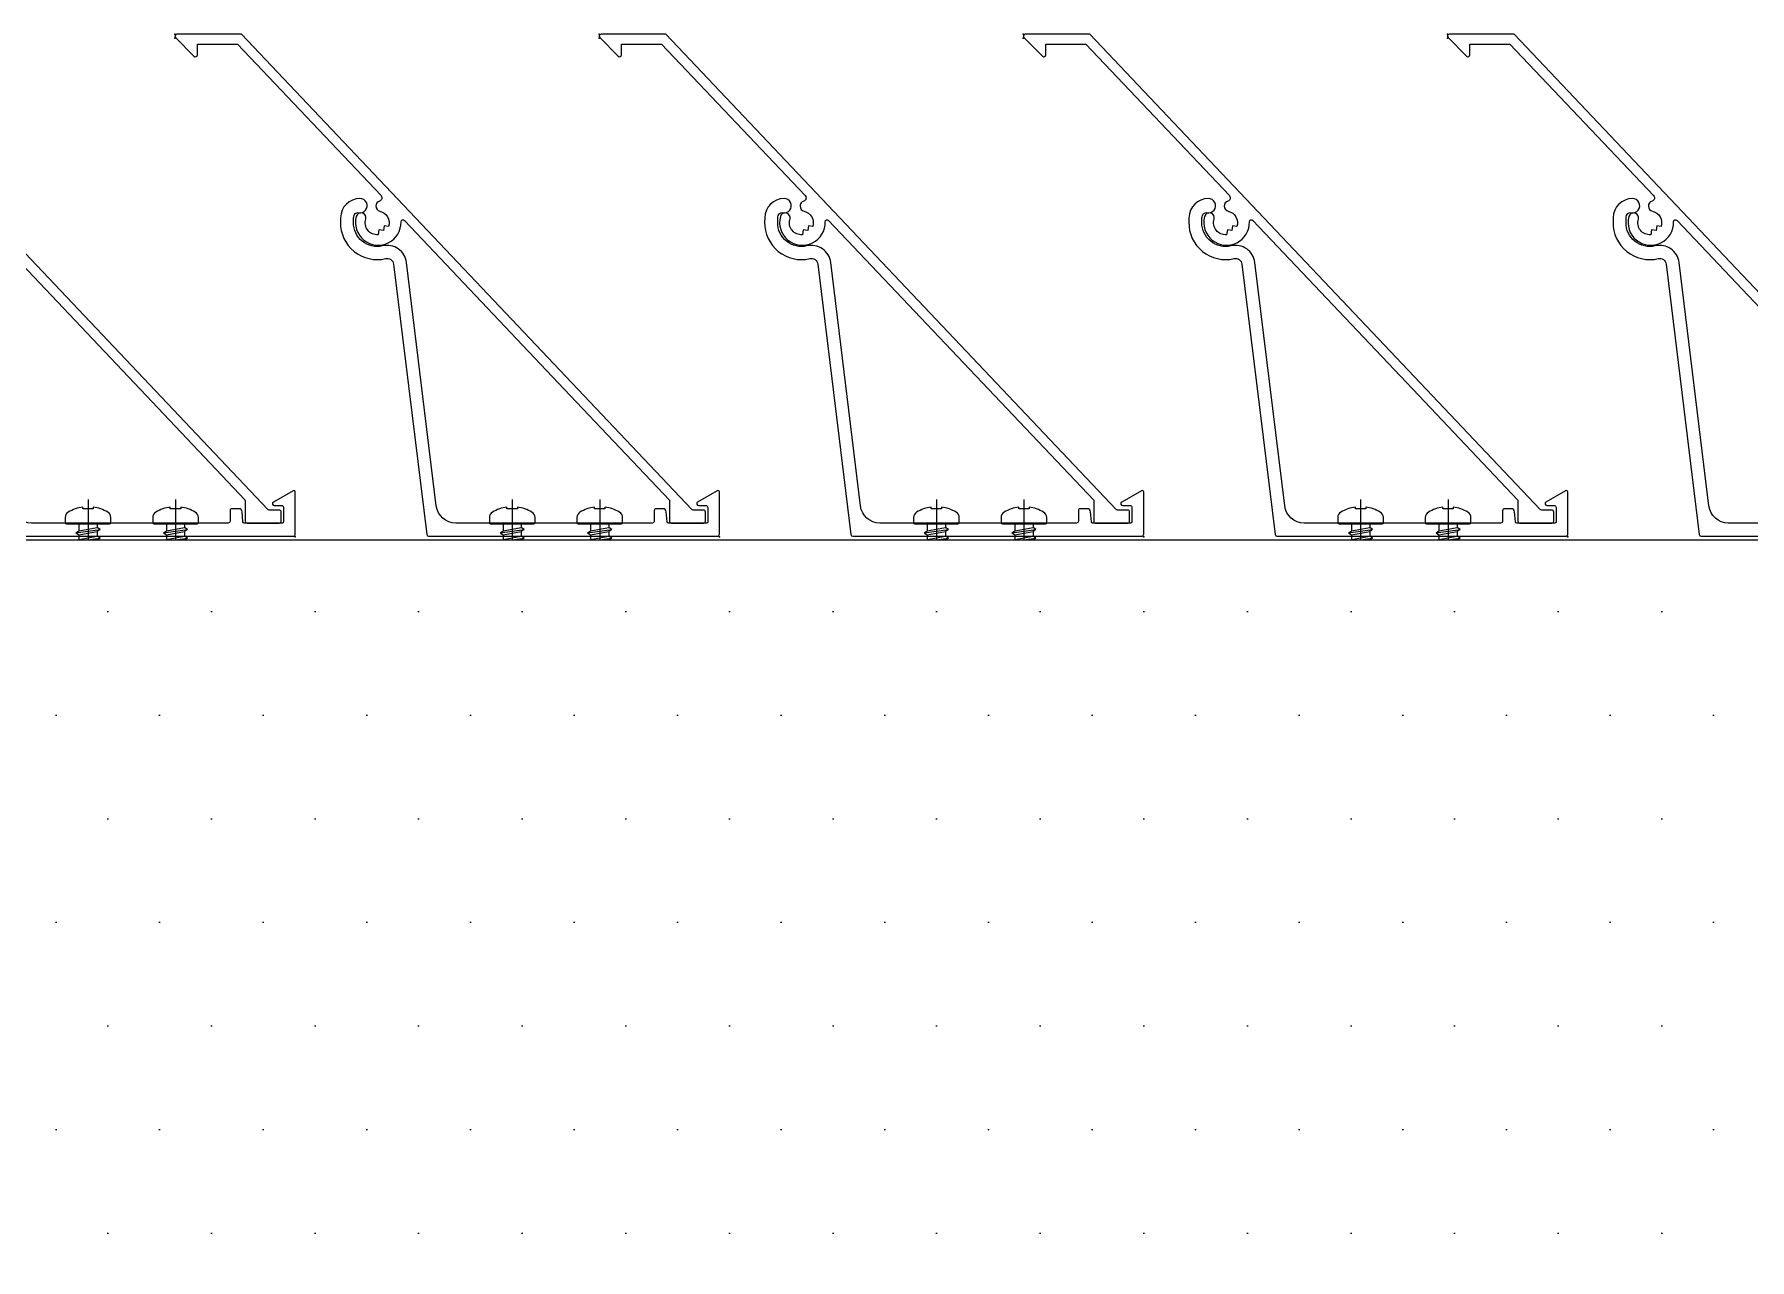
# Model space of a CAD drawing. Header units: millimetres. Extents: x 663313 to 1226001, y 1431724 to 1620898.
# Drawn here: x 764282.7 to 764545.5, y 1520582.8 to 1520770.6 of the extents above; entities that cross this region are included whole.
import ezdxf

# ---------------------------------------------------------------- set-up
doc = ezdxf.new("R2010")
doc.units = ezdxf.units.MM
doc.set_wipeout_variables(frame=1)
doc.linetypes.add('CENTER', pattern=[50.800000000000004, 31.75, -6.35, 6.35, -6.35])
doc.linetypes.add('HIDDEN', pattern=[0.375, 0.25, -0.125])
doc.layers.add('000 - STRUCTURE_STEEL_ACCESORIES_DEF_SUB', color=7, linetype='Continuous', plot=False)
doc.layers.add('010 - ASPG_EXTR_DEF_SUB', color=7, linetype='Continuous', plot=False)
for name, color, linetype in [('000 - STRUCTURE_STEEL_ACCESORIES_MAIN_COLOR_2', 7, 'Continuous'), ('000 - STRUCTURE_STEEL_ACCESORIES_SUB_COLOR_3', 7, 'Continuous'), ('000 - STRUCTURE_STEEL_ACCESORIES_WIPEOUT_', 7, 'Continuous'), ('010 - ASPG_ACCESSORIES_HATCH_', 7, 'Continuous'), ('010 - ASPG_ACCESSORIES_MAIN_COLOR_1', 7, 'Continuous'), ('010 - ASPG_ACCESSORIES_SUB_COLOR_1', 7, 'Continuous'), ('010 - ASPG_ACCESSORIES_SUB_COLOR_2', 7, 'Continuous'), ('010 - ASPG_ACCESSORIES_SYMBOL_', 7, 'Continuous'), ('010 - ASPG_ACCESSORIES_WIPEOUT_', 7, 'Continuous'), ('010 - ASPG_EXTR_MAIN_COLOR_2', 7, 'Continuous'), ('010 - ASPG_FASTERN_HIDDEN_', 7, 'Continuous'), ('010 - ASPG_FASTERN_MAIN_COLOR_1', 7, 'Continuous'), ('010 - ASPG_FASTERN_SUB_COLOR_2', 7, 'Continuous'), ('010 - ASPG_FLASHING_HATCH_', 7, 'Continuous'), ('010 - ASPG_FLASHING_MAIN_COLOR_4', 7, 'Continuous'), ('010 - ASPG_FLASHING_WIPEOUT_', 7, 'Continuous'), ('010 - ASPG_FRAMING_MAIN_COLOR_2', 7, 'Continuous'), ('010 - ASPG_FRAMING_SUB_COLOR_2', 7, 'Continuous'), ('010 - ASPG_FRAMING_WIPEOUT_', 7, 'Continuous'), ('Center Line', 7, 'CENTER'), ('tube-stopper', 7, 'Continuous')]:
    doc.layers.add(name, color=color, linetype=linetype)
doc.layers.add('SCREW', color=7, linetype='Continuous', lineweight=5)
pattern_1 = [(45, (68845973.91123614, -106253.6340706302), (-4.041115254481119, 4.041115254481119), []), (45, (68845976.60531414, -106253.6340706302), (-4.041115254481119, 4.041115254481119), [])]

# ---------------------------------------------------------------- blocks, each defined once
blk = doc.blocks.new('PZG35-9D5')
at = {"layer": 'Center Line', "color": 7}
blk.add_line((1.4210854715202e-14, 3.733653355866409), (1.4210854715202e-14, -10.53404386090006), dxfattribs=at)
at = {"layer": 'SCREW', "color": 7}
for p, q in [((-1.399999999999963, 2.842170943040401e-14), (-1.399999999999963, -1.090192378864657)), ((1.399999999999991, 0), (1.399999999999991, -0.5901923788647139)), ((-1.850000000000009, -1.399999999999977), (1.850000000000037, -0.8999999999999773)), ((-1.850000000000009, -1.399999999999977), (-1.399999999999963, -1.090192378864685)), ((-1.850000000000009, -1.399999999999977), (-1.399999999999963, -1.709807621135297)), ((-1.850000000000009, -2.699999999999989), (1.850000000000037, -2.199999999999989)), ((-1.850000000000009, -2.699999999999989), (-1.399999999999963, -2.390192378864697)), ((-1.399999999999963, -1.090192378864685), (1.399999999999991, -0.5901923788646855)), ((-1.399999999999963, -1.709807621135297), (1.399999999999991, -1.209807621135297)), ((-1.399999999999963, -1.709807621135269), (-1.399999999999963, -2.390192378864697)), ((-1.399999999999963, -2.390192378864697), (1.399999999999991, -1.890192378864697)), ((-1.399999999999963, -3.009807621135309), (1.399999999999991, -2.509807621135309)), ((1.850000000000037, -0.8999999999999773), (1.399999999999991, -0.5901923788646855)), ((1.850000000000037, -0.8999999999999773), (1.399999999999991, -1.209807621135297)), ((1.399999999999991, -1.209807621135269), (1.399999999999991, -1.890192378864725)), ((1.850000000000037, -2.199999999999989), (1.399999999999991, -1.890192378864697)), ((1.850000000000037, -2.199999999999989), (1.399999999999991, -2.509807621135309)), ((1.399999999999991, -2.50980762113528), (1.399999999999991, -3.190192378864708)), ((-1.850000000000009, -2.699999999999989), (-1.399999999999963, -3.009807621135309)), ((-1.850000000000009, -4), (-1.399999999999963, -3.690192378864708)), ((-1.850000000000009, -4), (-0.9911470940920566, -3.883938796498938)), ((-1.850000000000009, -4), (-1.399999999999963, -4.30980762113532)), ((-1.399999999999963, -3.009807621135309), (-1.399999999999963, -3.690192378864708)), ((-1.399999999999963, -3.690192378864708), (-0.8446989986695002, -3.591031485769975)), ((-1.399999999999963, -4.30980762113532), (-1.184865735341859, -4.271390788160659)), ((-1.399999999999963, -4.309807621135349), (-1.399999999999963, -8.099999999999966)), ((0.5619885887190463, -3.339837273736322), (1.399999999999991, -3.190192378864708)), ((0.7141825614195483, -3.653488843051434), (1.850000000000037, -3.5)), ((0.7141825614195483, -3.932275020881832), (1.399999999999991, -3.80980762113532)), ((0.7141825614195483, -4.612659778611231), (1.399999999999991, -4.49019237886472)), ((0.7141825614195483, -4.953488843051389), (1.850000000000037, -4.800000000000011)), ((0.7141825614195483, -5.232275020881843), (1.399999999999991, -5.109807621135332)), ((1.850000000000037, -3.5), (1.399999999999991, -3.190192378864708)), ((1.850000000000037, -3.5), (1.399999999999991, -3.80980762113532)), ((1.399999999999991, -3.809807621135349), (1.399999999999991, -4.490192378864691)), ((1.850000000000037, -4.800000000000011), (1.399999999999991, -4.49019237886472)), ((1.850000000000037, -4.800000000000011), (1.399999999999991, -5.109807621135332)), ((1.399999999999991, -5.109807621135332), (1.399999999999991, -8.099999999999966)), ((1.4210854715202e-14, -9.5), (-1.399999999999963, -8.099999999999966)), ((1.4210854715202e-14, -9.5), (1.399999999999991, -8.099999999999966))]:
    blk.add_line(p, q, dxfattribs=at)
blk.add_lwpolyline([(1.4210854715202e-14, -9.5), (0.7141825614195483, -5.232275020881843), (0.7141825614195483, -3.600899293750615, 0.4176573264866609), (0.4106596181599826, -3.300919979679151, 0.1081021898226624), (-0.8446989986694433, -3.591031485769975), (-1.399999999999991, -4.701675652739141)], format="xyb", dxfattribs=at)
blk = doc.blocks.new('*U6169')
at = {"layer": 'SCREW', "color": 7}
blk.add_lwpolyline([(3.026373332565058, 1.780836269555209, 0.09905967801670053), (0.7999999999999687, 2.546427498927414), (0.7999999999999687, 2.274284095813357), (-0.800000000000054, 2.274284095813357), (-0.800000000000054, 2.546427498927414, 0.09905967801670058), (-3.026373332565143, 1.780836269555209, 0.2665876613401604), (-3.500000000000043, 0.9556546004010897), (-3.500000000000043, 0.1999999999999886, 0.4142135623730938), (-3.300000000000054, 0), (3.299999999999997, 0, 0.4142135623731049), (3.499999999999986, 0.1999999999999886), (3.499999999999957, 0.9556546004010897, 0.2665876613401604)], format="xyb", close=True, dxfattribs=at)
blk.add_blockref('PZG35-9D5', (-1.4210854715202e-14, 0), dxfattribs=at)
blk = doc.blocks.new('*U6175')
at = {"color": 7}
blk.add_point((0, 0), dxfattribs=at)
at = {"layer": '010 - ASPG_ACCESSORIES_MAIN_COLOR_1', "color": 7}
blk.add_lwpolyline([(-39.69999999902211, -0.5999999995172398, 0.4142135623731156), (-39.99999999883585, -0.8999999995638059), (-39.99999999883585, -7.366962144914214, 0.5773502691897371), (-39.65044321701862, -7.568778847059366), (-36.64260295056738, -5.832201459393036, 0.7673269879794871), (-36.78520590183325, -5.299999999645297), (-37.89999999874271, -5.299999999645297, -0.4142135623735732), (-38.19999999902211, -4.999999999656938), (-38.19999999902211, -2.799999999587089, -0.4142135623730951), (-37.99999999883585, -2.59999999951724), (-32.18326623388566, -2.59999999951724, -0.3888787318530097), (-31.98402729420923, -2.782568851142787), (-31.8474567013327, -4.343577870872468, 0.3888787318530089), (-31.34935935237445, -4.799999999528882), (-30.29999999911524, -4.799999999528882, 0.4142135623732408), (-29.99999999883585, -4.499999999540523), (-29.99999999883585, -2.899999999505599, -0.4142135623731785), (-29.69999999902211, -2.59999999951724), (0.4107479506637901, -2.59999999951724, -0.3789692262628873), (3.38851808081381, -5.235465979035143), (7.952927200356498, -42.5207682372482, 0.4465929586642906), (11.6177961837966, -45.07649022702281, -0.4898018444424612), (16.07846395508386, -48.68238816667036), (16.06490363762714, -49.36225294566866, -0.1824796859550777), (15.80227640201338, -50.01801436272836, -0.2679491924113072), (15.32539491611533, -50.16829426406803, 1.122114645179816), (15.09990952932276, -52.3421093734276, 0.4050039718497206), (18.0645059288945, -49.40213623346681), (18.07806624681689, -48.72227145435209, 0.4898054953707174), (11.15966573380865, -43.12966807454978, -0.4465970485362636), (9.938031048281118, -42.27776159492242), (4.866356541635469, -0.8481197821154633, 0.3641755342157969), (4.570876519894227, -0.5999999995172398)], format="xyb", close=True, dxfattribs=at)
at = {"layer": '010 - ASPG_EXTR_DEF_SUB', "color": 7}
for p in [(-39.99999999883585, -0.4999999995172402), (43.44495566345738, -76.89999999944341), (43.44495566345738, -77.49999999954052)]:
    blk.add_point(p, dxfattribs=at)
at = {"layer": '010 - ASPG_EXTR_MAIN_COLOR_2', "color": 7}
blk.add_lwpolyline([(11.37409105408005, -48.15170148877115), (11.47245816211216, -47.43577758665815), (12.17779493960552, -47.55667202338264), (12.29266474000178, -46.78670596401826, -0.5355375090189683), (14.1918134491425, -49.16870282323253, 0.9915718169393263), (15.66379558271728, -49.57599316951273, 1.157025413028558), (8.792231505503878, -48.77291728999153, -0.6885576205791355), (8.274611146422103, -48.98797988444021), (-17.14292736421339, -22.16859813180672), (-32.34153279638849, -6.131750148785431), (-32.34153279638849, -2.899999981694054, 0.4143115081626392), (-32.64163311407901, -2.59999999951724), (-37.54163311352022, -2.59999999951724, 0.4141156188887998), (-37.84153278893791, -2.899999981635847), (-37.84153278893791, -4.299999988411218, 0.4142135623731781), (-37.54153279098682, -4.599999986478724), (-35.98884801496752, -4.599999986478724, -0.205894629290155), (-35.77110154624097, -4.693635078269653), (33.22969053988345, -77.49999999954052), (43.14495566324331, -77.49999999954052, 0.6681786376628355), (43.35708769806661, -76.98786796536915), (40.5215537941549, -74.1523340573247, 0.6681786381757795), (40.00942175951786, -74.36446609156592), (40.00942175951786, -75.99999999802712), (33.87471885257401, -75.99999999802712), (11.86384030175395, -52.7751643466243, -0.5583539238224016), (12.08261241135187, -51.95244935475676, 0.7662751832817146), (12.03674733010121, -50.39291741001107, -0.4385828234445206), (10.70630855322815, -48.05207626283555)], format="xyb", close=True, dxfattribs=at)
at = {"layer": 'SCREW', "color": 7, "rotation": 180}
for p in [(-21.64901723782532, -2.499999999924694), (-8.237076249206439, -2.499999999924694)]:
    blk.add_blockref('*U6169', p, dxfattribs=at)
blk = doc.blocks.new('*U4686')
at = {"color": 7}
blk.add_wipeout([(562.3000000013695, 4.0000000002622755), (60.00000000297587, 4), (60.00000000297587, 69.30000000000007), (562.3000000013695, 69.30000000026212)], dxfattribs=at).dxf.layer = '010 - ASPG_FRAMING_WIPEOUT_'
at = {"layer": '010 - ASPG_FRAMING_MAIN_COLOR_2', "color": 7}
blk.add_lwpolyline([(532.3000000025336, 69.30000000026214), (90.00000000181171, 69.3), (90.00000000181171, 6), (532.3000000025336, 6.000000000262165)], close=True, dxfattribs=at)
at = {"layer": '010 - ASPG_FRAMING_SUB_COLOR_2', "color": 7}
for points in [[(562.3000000013694, 4.000000000262165), (60.00000000297587, 4), (60.00000000297587, 69.3), (562.3000000013694, 69.30000000026214)], [(60.00000000297587, 2.000000000715772), (60.00000000297587, 4), (562.3000000013694, 4.000000000262165), (562.3000000013694, 2.000000000977938)]]:
    blk.add_lwpolyline(points, close=True, dxfattribs=at)
at = {"color": 7, "xscale": -1, "rotation": 180}
for p in [(185.2999999991152, 69.3), (250.2999999991152, 69.3), (315.2999999991152, 69.3), (380.2999999991152, 69.3), (445.2999999991152, 69.3)]:
    blk.add_blockref('*U6175', p, dxfattribs=at)
blk = doc.blocks.new('W-1-PP18-ST_ENT4_REV00_20260604-235409_LOPF_ASPG_')
at = {"color": 7, "xscale": -1.000000000000001}
blk.add_blockref('*U4686', (16790.00000000093, -1401.999999999534), dxfattribs=at)
blk = doc.blocks.new('*U5629')
at = {"color": 7}
blk.add_wipeout([(0, 69.29999999994823), (564.2999999996341, 69.29999999994823), (442.99999999986693, -51.99999999999727), (0, -51.99999999999727)], dxfattribs=at).dxf.layer = '010 - ASPG_FLASHING_WIPEOUT_'
at = {"layer": '010 - ASPG_FLASHING_HATCH_'}
h = blk.add_hatch(dxfattribs=at)
h.set_pattern_fill('DOTS', scale=0.2)
h.set_pattern_definition([(0, (0, 0), (7.9375, 15.875), [0, -15.875])])
h.paths.add_polyline_path([(-2.8421709430404e-14, 69.29999999999998), (564.2999999998137, 69.29999999999998), (443.0000000000466, -52.00000000000001), (3.155443620884047e-30, -52.00000000000001)])
at = {"layer": '010 - ASPG_FLASHING_MAIN_COLOR_4', "color": 7}
blk.add_lwpolyline([(-2.8421709430404e-14, 69.29999999999998), (564.2999999998137, 69.29999999999998), (443.0000000000466, -52.00000000000001), (3.155443620884047e-30, -52.00000000000001)], close=True, dxfattribs=at)
blk = doc.blocks.new('*U5628')
at = {"color": 7}
blk.add_wipeout([(0, 69.29999999994834), (2092.884927745263, 69.29999999994834), (1971.584927745496, -51.99999999999727), (0, -51.99999999999727)], dxfattribs=at).dxf.layer = '010 - ASPG_FLASHING_WIPEOUT_'
blk = doc.blocks.new('W-1-PP18-ST_ENT4_REV00_20260617-033902_ASPG_FLASHING')
at = {"color": 7, "xscale": -1}
blk.add_blockref('*U5629', (16790.00000000093, -1401.999999999767), dxfattribs=at)
at = {"color": 7, "rotation": 90}
blk.add_blockref('*U5628', (16295.00000000093, -3425.584927744931), dxfattribs=at)
blk = doc.blocks.new('*U4563')
at = {"layer": '010 - ASPG_ACCESSORIES_SUB_COLOR_2', "color": 7}
for p, q in [((-2.084999999999127, -1.547816335794778), (-2.084999999999127, 0)), ((2.084999999999013, -1.047816335789321), (2.084999999999127, 0)), ((-2.729999999999563, -1.899999999995998), (2.729999999999563, -1.399999999995998)), ((-2.729999999999563, -1.899999999995998), (-2.084999999999127, -1.547816335789321)), ((-2.729999999999563, -1.899999999995998), (-2.084999999999127, -2.252183664200857)), ((-2.084999999999127, -1.547816335789321), (2.084999999999127, -1.047816335789321)), ((-2.084999999999127, -2.252183664200857), (2.084999999999127, -1.752183664200857)), ((-2.084999999999013, -3.347816335790412), (-2.084999999999127, -2.252183664206314)), ((2.729999999999563, -1.399999999995998), (2.084999999999127, -1.047816335789321)), ((2.729999999999563, -1.399999999995998), (2.084999999999127, -1.752183664200857)), ((2.084999999999013, -2.847816335790412), (2.0849999999989, -1.752183664201084)), ((-2.729999999999563, -3.69999999999709), (2.729999999999563, -3.19999999999709)), ((-2.729999999999563, -3.69999999999709), (-2.084999999999127, -3.347816335790412)), ((-2.729999999999563, -3.69999999999709), (-2.084999999999127, -4.052183664201948)), ((-2.729999999999563, -5.499999999998181), (2.729999999999563, -4.999999999998181)), ((-2.729999999999563, -5.499999999998181), (2.729999999999563, -4.999999999998181)), ((-2.729999999999563, -5.499999999998181), (-2.084999999999127, -5.147816335791504)), ((-2.729999999999563, -5.499999999998181), (-2.084999999999127, -5.147816335791504)), ((-2.084999999999127, -3.347816335790412), (2.084999999999127, -2.847816335790412)), ((-2.084999999999127, -4.052183664201948), (2.084999999999127, -3.552183664201948)), ((-2.0849999999989, -5.147816335791504), (-2.084999999999013, -4.052183664201948)), ((-2.084999999999127, -5.147816335791504), (2.084999999999127, -4.647816335791504)), ((-2.084999999999127, -5.147816335791504), (2.084999999999127, -4.647816335791504)), ((2.729999999999563, -3.19999999999709), (2.084999999999127, -2.847816335790412)), ((2.729999999999563, -3.19999999999709), (2.084999999999127, -3.552183664201948)), ((2.084999999999241, -4.647816335791504), (2.084999999999241, -3.552183664201948)), ((2.729999999999563, -4.999999999998181), (2.084999999999127, -4.647816335791504)), ((2.729999999999563, -4.999999999998181), (2.084999999999127, -4.647816335791504)), ((2.729999999999563, -4.999999999998181), (2.084999999999127, -5.352183664203039)), ((2.729999999999563, -4.999999999998181), (2.084999999999127, -5.352183664203039)), ((-2.729999999999563, -5.499999999998181), (-2.084999999999127, -5.852183664203039)), ((-2.729999999999563, -5.499999999998181), (-2.084999999999127, -5.852183664203039)), ((-2.729999999999563, -7.299999999999272), (2.729999999999563, -6.799999999999272)), ((-2.729999999999563, -7.299999999999272), (-2.084999999999127, -6.947816335792595)), ((-2.729999999999563, -7.299999999999272), (-2.084999999999127, -7.652183664204131)), ((-2.084999999999127, -5.852183664203039), (2.084999999999127, -5.352183664203039)), ((-2.084999999999127, -5.852183664203039), (2.084999999999127, -5.352183664203039)), ((-2.084999999999127, -6.947816335792595), (-2.0849999999989, -5.852183664203039)), ((-2.084999999999127, -6.947816335792595), (-2.084999999999127, -5.852183664203039)), ((-2.084999999999127, -6.947816335792595), (2.084999999999127, -6.447816335792595)), ((-2.084999999999127, -7.652183664204131), (2.084999999999127, -7.152183664204131)), ((-2.084999999999127, -8.747816335793686), (-2.084999999999127, -7.652183664204131)), ((2.084999999999127, -6.447816335792595), (2.084999999999127, -5.352183664203039)), ((2.084999999999127, -6.447816335792595), (2.084999999999241, -5.352183664203039)), ((2.729999999999563, -6.799999999999272), (2.084999999999127, -6.447816335792595)), ((2.729999999999563, -6.799999999999272), (2.084999999999127, -7.152183664204131)), ((2.084999999999127, -8.247816335793686), (2.084999999999127, -7.152183664204131)), ((-2.729999999999563, -9.099999999998545), (-2.084999999999127, -8.747816335793686)), ((-2.729999999999563, -9.099999999998545), (-1.568355612604137, -8.982641209644498)), ((-2.729999999999563, -9.099999999998545), (-2.084999999999127, -9.452183664205222)), ((-2.084999999999127, -8.747816335793686), (-1.064489079482883, -8.605286877620529)), ((-2.084999999999127, -9.452183664205222), (-1.629698446698967, -9.388594061787444)), ((-2.084999999999127, -10.54781633579296), (-2.084999999999127, -9.452183664205222)), ((-2.084999999999127, -10.54781633579296), (-1.798826981090315, -10.50784803706301)), ((0.4333070988686814, -8.43729858455481), (2.084999999999127, -8.247816335793686)), ((0.7141825614198751, -8.775605983184505), (2.729999999999563, -8.599999999998545)), ((0.7141825614198751, -9.102437496409038), (2.084999999999127, -8.952183664205222)), ((0.7141825614198751, -10.20507654483481), (2.084999999999127, -10.04781633579296)), ((0.7141825614198751, -10.57560598318378), (2.729999999999563, -10.39999999999964)), ((2.729999999999563, -8.599999999998545), (2.084999999999127, -8.247816335793686)), ((2.729999999999563, -8.599999999998545), (2.084999999999127, -8.952183664205222)), ((2.084999999999127, -10.04781633579296), (2.084999999999127, -8.952183664205222)), ((2.729999999999563, -10.39999999999964), (2.084999999999127, -10.04781633579296)), ((2.729999999999563, -10.39999999999964), (2.084999999999127, -10.75218366420449)), ((-2.729999999999563, -10.89999999999964), (-2.084999999999127, -10.54781633579296)), ((-2.729999999999563, -10.89999999999964), (-1.844567201240352, -10.81054635710279)), ((-2.729999999999563, -10.89999999999964), (-2.084999999999127, -11.25218366420449)), ((-2.084999999999127, -11.25218366420449), (-1.907557413303948, -11.22740118002912)), ((-2.084999999999127, -12.40167565273805), (-2.084999999999127, -11.25218366420449)), ((-2.084999999999127, -12.40167565273805), (-2.084999999999127, -15.59999999999854)), ((0.7141825614198751, -10.90243749640831), (2.084999999999127, -10.75218366420449)), ((2.084999999999127, -10.75218366420449), (2.084999999999127, -15.59999999999854)), ((0, -17.19999999999891), (-2.084999999999127, -15.59999999999854)), ((0, -17.19999999999891), (2.084999999999127, -15.59999999999854))]:
    blk.add_line(p, q, dxfattribs=at)
blk.add_lwpolyline([(0, -17.19999999999891), (0.7141825614198751, -11.45704931750151), (0.7141825614198751, -8.736688384093213, 0.4176573264866609), (0.4106596181591158, -8.436709070021607, 0.07099332720072511), (-1.529698998669119, -8.726820576112004), (-2.084999999999127, -12.40167565273805)], format="xyb", dxfattribs=at)
at = {"layer": '010 - ASPG_ACCESSORIES_SYMBOL_', "color": 7, "linetype": 'CENTER'}
blk.add_line((0, 6.142561988594025), (0, -18.19999999999891), dxfattribs=at)
at = {"layer": '010 - ASPG_FASTERN_MAIN_COLOR_1', "color": 7}
for p, q in [((3.127500000000509, 5.450000000000728), (-3.127500000000509, 5.450000000000728)), ((-4.170000000000073, 5.049999999999272), (-4.170000000000073, 1.200000000000728)), ((-2.084999999999127, 5.049999999999272), (-2.084999999999127, 1.200000000000728)), ((2.084999999999127, 5.049999999999272), (2.084999999999127, 1.200000000000728)), ((4.170000000000073, 5.049999999999272), (4.170000000000073, 1.200000000000728)), ((-5.5, 0.5499999999992724), (-5.5, 0)), ((5.5, 0), (-5.5, 0)), ((-5.200000000000728, 0.8500000000003638), (-4.170000000000073, 1.200000000000728)), ((5.200000000000728, 0.8500000000003638), (-5.200000000000728, 0.8500000000003638)), ((4.170000000000073, 1.200000000000728), (-4.170000000000073, 1.200000000000728)), ((-2.57630675031578, 0.8500000000003638), (-2.084999999999127, 1.200000000000728)), ((2.44630675031658, 0.8500000000003638), (2.084999999999127, 1.200000000000728)), ((5.200000000000728, 0.8500000000003638), (4.170000000000073, 1.200000000000728)), ((5.5, 0.5499999999992724), (5.5, 0))]:
    blk.add_line(p, q, dxfattribs=at)
for centre, radius, start, end in [((-3.127500000000509, 3.891492187500262), 1.55850781249987, 48.01707852331997, 131.98292147668), ((0, -0.1840312499989523), 5.634031249999114, 68.2799117114248, 111.7200882885752), ((3.127500000000509, 3.891492187500262), 1.558507812499965, 48.01707852331997, 131.98292147668), ((-5.200000000000728, 0.5499999999992724), 0.3, 90, 180), ((5.200000000000728, 0.5499999999992724), 0.3, 0, 90)]:
    blk.add_arc(centre, radius, start, end, dxfattribs=at)
blk = doc.blocks.new('G$C7D677D58')
at = {"layer": 'tube-stopper'}
h = blk.add_hatch(dxfattribs=at)
h.set_pattern_fill('ANSI35', scale=0.02, angle=280.6768409131589, style=0)
h.set_pattern_definition([(145.6768409131589, (67.45353497568851, -13.09426057516771), (0.00281929956869494, 0.00412935224241727), []), (145.6768409131589, (67.45006064978782, -13.09491560150343), (0.00281929956869494, 0.00412935224241727), [0.006249999999999968, -0.001249999999999992, 0, -0.001249999999999992])])
h.paths.add_polyline_path([(0.02989179726182556, 0.01545000000078289), (0.02447319464567954, 0.01545000000078289), (0.02447319464567954, 0.0005500000004303729), (0.02989179726182556, 0.0005500000004303729)])
at = {"layer": '000 - STRUCTURE_STEEL_ACCESORIES_DEF_SUB', "color": 7, "ltscale": 0.1}
blk.add_line((0.03829179726176335, 0.007999999999924512), (0, 0.007999999999924512, -2.806346833239134e-06), dxfattribs=at)
at = {"layer": '000 - STRUCTURE_STEEL_ACCESORIES_SUB_COLOR_3', "color": 7}
for p, q in [((0.01327319464712673, 0, -2.806346833239134e-06), (0.01327319464712673, 0.01599999999996271, -2.806346833239134e-06)), ((0.01327319464712673, 0.01599999999996271, -2.806346833239134e-06), (0.01447319464705288, 0.01599999999996271, -2.806346833239134e-06)), ((0.01447319464705288, 0.01599999999996271, -2.806346833239134e-06), (0.01447319464705288, 0, -2.806346833239134e-06)), ((0.02989179726182556, 0), (0.02989179726182556, 0.01599999999996271)), ((0.02989179726182556, 0.01599999999996271), (0.03109179726175171, 0.01599999999996271)), ((0.03109179726175171, 0.01599999999996271), (0.03109179726175171, 0)), ((0.006873194647141645, 0.002803847577297347, -2.806346833239134e-06), (0.006873194647141645, 0.01319615242266536, -2.806346833239134e-06)), ((0.01247319464710017, 0.01492820323028354, -2.806346833239134e-06), (0.007673194646940829, 0.01492820323028354, -2.806346833239134e-06)), ((0.01327319464712673, 0.002803847577297347, -2.806346833239134e-06), (0.01327319464712673, 0.01319615242266536, -2.806346833239134e-06)), ((0.03109179726175171, 0.001071796769679167), (0.03109179726175171, 0.01492820323028354)), ((0.03589179726191105, 0.01492820323028354), (0.03109179726175171, 0.01492820323028354)), ((0.03669179726193761, 0.002803847577297347), (0.03669179726193761, 0.01319615242266536)), ((0.002400000000079672, 0.01199999999994361, -2.806346833239134e-06), (0.001600000000053114, 0.01119999999991705, -2.806346833239134e-06)), ((0.001600000000053114, 0.00479999999993197, -2.806346833239134e-06), (0.001600000000053114, 0.01119999999991705, -2.806346833239134e-06)), ((0.006873194647141645, 0.01119999999991705, -2.806346833239134e-06), (0.001600000000053114, 0.01119999999991705, -2.806346833239134e-06)), ((0.006873194647141645, 0.01199999999994361, -2.806346833239134e-06), (0.002400000000079672, 0.01199999999994361, -2.806346833239134e-06)), ((0.01247319464710017, 0.01146410161504718, -2.806346833239134e-06), (0.007673194646940829, 0.01146410161504718, -2.806346833239134e-06)), ((0.03589179726191105, 0.01146410161504718), (0.03109179726175171, 0.01146410161504718)), ((0.006873194647141645, 0.00479999999993197, -2.806346833239134e-06), (0.001600000000053114, 0.00479999999993197, -2.806346833239134e-06)), ((0.002400000000079672, 0.003999999999905413, -2.806346833239134e-06), (0.001600000000053114, 0.00479999999993197, -2.806346833239134e-06)), ((0.006873194647141645, 0.003999999999905413, -2.806346833239134e-06), (0.002400000000079672, 0.003999999999905413, -2.806346833239134e-06)), ((0.01247319464710017, 0.00453589838480184, -2.806346833239134e-06), (0.007673194646940829, 0.00453589838480184, -2.806346833239134e-06)), ((0.03589179726191105, 0.00453589838480184), (0.03109179726175171, 0.00453589838480184)), ((0.01247319464710017, 0.001071796769679167, -2.806346833239134e-06), (0.007673194646940829, 0.001071796769679167, -2.806346833239134e-06)), ((0.01447319464705288, 0, -2.806346833239134e-06), (0.01327319464712673, 0, -2.806346833239134e-06)), ((0.03109179726175171, 0), (0.02989179726182556, 0)), ((0.03589179726191105, 0.001071796769679167), (0.03109179726175171, 0.001071796769679167))]:
    blk.add_line(p, q, dxfattribs=at)
at = {"layer": '000 - STRUCTURE_STEEL_ACCESORIES_SUB_COLOR_3', "color": 7, "linetype": 'HIDDEN'}
for p, q in [((0.02989179726182556, 0.01199999999994361), (0.01447319464705288, 0.01199999999994361, -2.806346833239134e-06)), ((0.02989179726182556, 0.01119999999991705), (0.01447319464705288, 0.01119999999991705, -2.806346833239134e-06)), ((0.02989179726182556, 0.00479999999993197), (0.01447319464705288, 0.00479999999993197, -2.806346833239134e-06)), ((0.02989179726182556, 0.003999999999905413), (0.01447319464705288, 0.003999999999905413, -2.806346833239134e-06))]:
    blk.add_line(p, q, dxfattribs=at)
at = {"layer": '000 - STRUCTURE_STEEL_ACCESORIES_SUB_COLOR_3', "color": 7, "elevation": -2.806346833239134e-06}
for points in [[(0.007673194646940829, 0.01492820323028354, 0.4618802153516978), (0.007673194646940829, 0.01146410161504718, 0.2309401076757868), (0.007673194646940829, 0.00453589838480184, 0.461880215351701), (0.007673194646940829, 0.001071796769679167)], [(0.01247319464710017, 0.01492820323028354, -0.4618802153516978), (0.01247319464710017, 0.01146410161504718, -0.2309401076757868), (0.01247319464710017, 0.00453589838480184, -0.461880215351701), (0.01247319464710017, 0.001071796769679167)], [(0.03589179726191105, 0.01492820323028354, -0.4618802153516978), (0.03589179726191105, 0.01146410161504718, -0.2309401076757868), (0.03589179726191105, 0.00453589838480184, -0.4618802153517009), (0.03589179726191105, 0.001071796769679167)]]:
    blk.add_lwpolyline(points, format="xyb", dxfattribs=at)
at = {"layer": 'tube-stopper', "color": 7}
blk.add_lwpolyline([(0.02989179726182556, 0.01545000000078289), (0.02447319464567954, 0.01545000000078289), (0.02447319464567954, 0.0005500000004303729), (0.02989179726182556, 0.0005500000004303729)], close=True, dxfattribs=at)
blk = doc.blocks.new('010 - ASPG_ACCESSORIES_BRACKET_FOR_FRAME_TYPE-1_CUT-VIEW')
at = {"color": 7}
blk.add_wipeout([(4.656612873077393e-10, 25.00000000008731), (4.656612873077393e-10, 1.8189894035458565e-12), (40, 1.8189894035458565e-12), (40, 3.000000000153044), (3.0000000003213074, 3.000000000153044), (3.0000000003213074, 25.00000000008731)], dxfattribs=at).dxf.layer = '010 - ASPG_ACCESSORIES_WIPEOUT_'
at = {"layer": '010 - ASPG_ACCESSORIES_HATCH_'}
h = blk.add_hatch(dxfattribs=at)
h.set_pattern_fill('ANSI32', scale=0.03)
h.set_pattern_definition(pattern_1)
h.paths.add_polyline_path([(1.452183664310724, 16.08500000019558), (1.100000000093132, 16.73000000005413), (0.7478163363412023, 16.08500000019558), (4.656612873077393e-10, 16.08500000019558), (4.656612873077393e-10, 25.00000000008731), (3.000000000465661, 25.00000000008731), (2.9848025678657, 16.08500000019558)])
h = blk.add_hatch(dxfattribs=at)
h.set_pattern_fill('ANSI32', scale=0.03)
h.set_pattern_definition(pattern_1)
h.paths.add_polyline_path([(4.656612873077393e-10, 0), (4.656612873077393e-10, 11.78062006374239), (0.1825785292312503, 11.91500000003725), (1.247816335875541, 11.91500000003725), (1.600000000558794, 11.27000000019325), (1.952183664776385, 11.91500000003725), (3.000000000465661, 11.9150000000518), (3.000000000465661, 3.000000000160071), (19.70000000018626, 3.000000000043656), (19.70000000018626, 1.164153218269348e-10)])
h = blk.add_hatch(dxfattribs=at)
h.set_pattern_fill('ANSI32', scale=0.03)
h.set_pattern_definition(pattern_1)
h.paths.add_polyline_path([(28.70000000018626, 1.164153218269348e-10), (28.70000000018626, 3.000000000043656), (40, 3.000000000160071), (40, 0)])
at = {"layer": '010 - ASPG_ACCESSORIES_MAIN_COLOR_1', "color": 7}
blk.add_lwpolyline([(4.656612873077393e-10, 25.00000000008731), (4.656612873077393e-10, 0), (40, 0), (40, 3.000000000160071), (3.000000000465661, 3.000000000160071), (3.000000000465661, 25.00000000008731)], close=True, dxfattribs=at)
at = {"layer": '010 - ASPG_ACCESSORIES_SUB_COLOR_1', "color": 7}
for points in [[(1.452183664310724, 16.08500000019558), (1.100000000093132, 16.73000000005413), (0.7478163363412023, 16.08500000019558), (4.656612873077393e-10, 16.08500000019558), (4.656612873077393e-10, 25.00000000008731), (3.000000000465661, 25.00000000008731), (2.9848025678657, 16.08500000019558)], [(4.656612873077393e-10, 0), (4.656612873077393e-10, 11.78062006374239), (0.1825785292312503, 11.91500000003725), (1.247816335875541, 11.91500000003725), (1.600000000558794, 11.27000000019325), (1.952183664776385, 11.91500000003725), (3.000000000465661, 11.9150000000518), (3.000000000465661, 3.000000000160071), (19.70000000018626, 3.000000000043656), (19.70000000018626, 1.164153218269348e-10)], [(28.70000000018626, 1.164153218269348e-10), (28.70000000018626, 3.000000000043656), (40, 3.000000000160071), (40, 0)]]:
    blk.add_lwpolyline(points, close=True, dxfattribs=at)
blk = doc.blocks.new('000_ASPG_TYP_FILES_EXPANSION_BOLT_1')
at = {"layer": '010 - ASPG_FASTERN_HIDDEN_', "color": 7, "linetype": 'CENTER'}
blk.add_line((-15.26864065614063, 9.349345953436885e-16), (74.85623900254723, -4.583622674533936e-15), dxfattribs=at)
at = {"layer": '010 - ASPG_FASTERN_MAIN_COLOR_1', "color": 7}
for p, q in [((-8.000000000029104, 7.211963661015035), (-7.359999999956925, 7.851963660985349)), ((-8.000000000029104, 7.211963661015035), (-8.000000000029104, -7.211963661000481)), ((-7.359999999956925, 7.851963660985349), (-2.24000000001979, 7.851963660985348)), ((-1.600000000034924, 7.211963661015034), (-2.24000000001979, 7.851963660985348)), ((-1.600000000034924, 7.211963661015034), (-1.600000000034925, -7.211963661000482)), ((-7.359999999956926, 3.925981830441743), (-2.24000000001979, 3.925981830441742)), ((-7.359999999956926, -3.92598183042719), (-2.240000000019791, -3.92598183042719)), ((-7.359999999956927, -7.851963660985347), (-8.000000000029104, -7.211963661000481)), ((-7.359999999956927, -7.851963660985347), (-2.240000000019791, -7.851963660985348)), ((-2.240000000019791, -7.851963660985348), (-1.600000000034925, -7.211963661000482))]:
    blk.add_line(p, q, dxfattribs=at)
blk.add_lwpolyline([(-1.600000000034925, -8.400000000052387), (-5.143516556450961e-16, -8.400000000052387), (5.143516556450961e-16, 8.400000000052387), (-1.600000000034924, 8.400000000052387)], close=True, dxfattribs=at)
for centre, radius, start, end in [((-4.66958333333605, 5.888972745771753), 3.330416666666676, 143.8846352637614, 216.115364737895), ((-4.930416666640667, 5.888972745771753), 3.330416666666676, 323.884635262105, 36.11536473623859), ((4.361666666693054, -2.670750561156677e-16), 12.36166666666667, 161.4825631773627, 198.5174368226373), ((-13.96166666666977, 8.549055197049716e-16), 12.36166666666667, 341.4825631773626, 18.51743682263733), ((-4.66958333333605, -5.888972745771753), 3.330416666666676, 143.884635262105, 216.1153647362386), ((-4.930416666640667, -5.888972745771753), 3.330416666666676, 323.8846352637614, 36.11536473789496)]:
    blk.add_arc(centre, radius, start, end, dxfattribs=at)
at = {"layer": '010 - ASPG_FASTERN_SUB_COLOR_2', "color": 7}
for p, q in [((-13.0000000000291, 1.999999999956345), (-12.16536610751064, 2.78428793490457)), ((-11.72089587236405, 2.799999999973807), (-12.20587009846349, -2.799999999973806)), ((-12.16536610751064, 2.78428793490457), (-11.71493255696259, 2.844075092638378)), ((-10.9215796769422, 4.000000000014553), (-11.72089587236405, 2.799999999973807)), ((-10.9215796769422, 4.000000000014553), (-11.61439999999129, -4.000000000014551)), ((-10.33270272545633, 2.799999999973807), (-10.9215796769422, 4.000000000014553)), ((-10.33270272545633, 2.799999999973807), (-10.81767695155577, -2.799999999973806)), ((-9.535979677020805, 4.000000000014553), (-10.33270272545633, 2.799999999973807)), ((-9.535979677020805, 4.000000000014553), (-10.22880000004079, -4.000000000014551)), ((-8.947102725418517, 2.799999999973807), (-9.535979677020805, 4.000000000014553)), ((-8.947102725418517, 2.799999999973807), (-9.432076951488853, -2.799999999973806)), ((-8.150379676982993, 4.000000000014553), (-8.947102725418517, 2.799999999973807)), ((-8.150379676982993, 4.000000000014553), (-8.84320000000298, -4.000000000014551)), ((0.6632203230692542, 4.000000000014552), (-0.1335027254826853, 2.799999999973807)), ((0.6632203230692542, 4.000000000014552), (-0.02959999995073328, -4.000000000014552)), ((1.25209727458423, 2.799999999973807), (0.6632203230692542, 4.000000000014552)), ((1.25209727458423, 2.799999999973807), (0.7671230484847908, -2.799999999973807)), ((2.048820323019755, 4.000000000014552), (1.25209727458423, 2.799999999973807)), ((2.048820323019755, 4.000000000014552), (1.355999999999767, -4.000000000014552)), ((2.637697274622042, 2.799999999973807), (2.048820323019755, 4.000000000014552)), ((2.637697274622042, 2.799999999973807), (2.152723048435291, -2.799999999973807)), ((3.434420323057566, 4.000000000014552), (2.637697274622042, 2.799999999973807)), ((3.434420323057566, 4.000000000014552), (2.741600000037578, -4.000000000014552)), ((4.023297274572542, 2.799999999973806), (3.434420323057566, 4.000000000014552)), ((4.023297274572542, 2.799999999973806), (3.538323048473103, -2.799999999973807)), ((4.820020323008066, 4.000000000014552), (4.023297274572542, 2.799999999973806)), ((4.820020323008066, 4.000000000014552), (4.127199999988079, -4.000000000014552)), ((5.408897274610354, 2.799999999973806), (4.820020323008066, 4.000000000014552)), ((5.408897274610354, 2.799999999973806), (4.923923048423603, -2.799999999973807)), ((6.205620323045878, 4.000000000014552), (5.408897274610354, 2.799999999973806)), ((6.205620323045878, 4.000000000014552), (5.512800000025891, -4.000000000014552)), ((6.79449727453175, 2.799999999973806), (6.205620323045878, 4.000000000014552)), ((6.79449727453175, 2.799999999973806), (6.309523048461415, -2.799999999973807)), ((7.591220322996378, 4.000000000014551), (6.79449727453175, 2.799999999973806)), ((7.591220322996378, 4.000000000014551), (6.898399999947287, -4.000000000014552)), ((8.180097274598666, 2.799999999973806), (7.591220322996378, 4.000000000014551)), ((8.180097274598666, 2.799999999973806), (7.695123048499227, -2.799999999973807)), ((8.97682032303419, 4.000000000014551), (8.180097274598666, 2.799999999973806)), ((8.97682032303419, 4.000000000014551), (8.284000000014203, -4.000000000014553)), ((9.565697274520062, 2.799999999973806), (8.97682032303419, 4.000000000014551)), ((9.565697274520062, 2.799999999973806), (9.080723048449727, -2.799999999973807)), ((10.362420323072, 4.000000000014551), (9.565697274520062, 2.799999999973806)), ((10.362420323072, 4.000000000014551), (9.669600000052014, -4.000000000014553)), ((10.95129727458698, 2.799999999973806), (10.362420323072, 4.000000000014551)), ((10.95129727458698, 2.799999999973806), (10.46632304848754, -2.799999999973807)), ((11.7480203230225, 4.000000000014551), (10.95129727458698, 2.799999999973806)), ((11.7480203230225, 4.000000000014551), (11.05520000000251, -4.000000000014553)), ((12.33689727462479, 2.799999999973806), (11.7480203230225, 4.000000000014551)), ((12.33689727462479, 2.799999999973806), (11.85192304843804, -2.799999999973807)), ((13.13362032306031, 4.000000000014551), (12.33689727462479, 2.799999999973806)), ((13.13362032306031, 4.000000000014551), (12.44080000004033, -4.000000000014553)), ((13.13362032306031, 4.000000000014551), (47.5000000000291, 4.000000000014549)), ((47.5000000000291, 3.000000000043653), (47.5000000000291, 4.000000000014549)), ((50.50000000005821, 3.000000000043653), (47.5000000000291, 3.000000000043653)), ((50.50000000005821, 4.000000000014549), (60.29349832783919, 4.565945234964598)), ((50.50000000005821, 1.999999999956341), (50.50000000005821, 4.000000000014549)), ((60.29349832783919, 4.565945234964598), (60.29349832783919, -1.068101395154376)), ((67.5, 4.000000000014547), (60.29349832783919, 3.279349832839213)), ((67.5, -4.000000000014556), (67.5, 4.000000000014547)), ((-13.0000000000291, -1.999999999956343), (-13.0000000000291, 1.999999999956345)), ((50.50000000005821, 1.999999999956341), (51.5000000000291, 1.999999999956341)), ((50.50000000005821, -4.000000000014555), (50.50000000005821, 1.04255772453325)), ((50.65813716000412, 1.193949539578167), (51.02902187901782, 1.193949539578167)), ((52.02902187898871, 0.1939495396072712), (52.02902187898871, -0.7475786201248443)), ((52.5, 0.999999999970893), (52.5, -3.214697847761802e-15)), ((54.72792407794623, -0.3162277660012511), (55.27207592205377, 1.316227765986693)), ((55.03590488355258, -1.104050547830415), (55.74926603140193, 0.7656552351108951)), ((56.22075922007207, 1.999999999956341), (57.5, 1.999999999956341)), ((56.68357206514338, 1.409183307376221), (57.11225793708581, 1.409183307376221)), ((58.11087046129978, 0.4618428399699006), (58.17742339696269, -0.8002381526894204)), ((58.5, 0.9999999999708926), (58.5, -0.03725061344448835)), ((-13.0000000000291, -1.999999999956343), (-12.16536610751064, -2.835704890574561)), ((53.02902187895961, -1.747578620095741), (54.10159884969471, -1.747578620095741)), ((53.5, -0.9999999999708995), (53.77924077992793, -0.9999999999708995)), ((59.17603592126397, -1.747578620095741), (60.29349832783919, -1.747578620095741)), ((59.4620560821204, -1.036530483703249), (60.29349832783919, -1.068101395154376)), ((60.29349832783919, -1.747578620095741), (60.29349832783919, -4.689106779886064)), ((-11.61439999999129, -4.000000000014551), (-12.20587009846349, -2.799999999973806)), ((-10.81767695155577, -2.799999999973806), (-11.61439999999129, -4.000000000014551)), ((-10.22880000004079, -4.000000000014551), (-10.81767695155577, -2.799999999973806)), ((-9.432076951488853, -2.799999999973806), (-10.22880000004079, -4.000000000014551)), ((-8.84320000000298, -4.000000000014551), (-9.432076951488853, -2.799999999973806)), ((-8.046476951567456, -2.799999999973806), (-8.84320000000298, -4.000000000014551)), ((0.7671230484847908, -2.799999999973807), (-0.02959999995073328, -4.000000000014552)), ((1.355999999999767, -4.000000000014552), (0.7671230484847908, -2.799999999973807)), ((2.152723048435291, -2.799999999973807), (1.355999999999767, -4.000000000014552)), ((2.741600000037578, -4.000000000014552), (2.152723048435291, -2.799999999973807)), ((3.538323048473103, -2.799999999973807), (2.741600000037578, -4.000000000014552)), ((4.127199999988079, -4.000000000014552), (3.538323048473103, -2.799999999973807)), ((4.923923048423603, -2.799999999973807), (4.127199999988079, -4.000000000014552)), ((5.512800000025891, -4.000000000014552), (4.923923048423603, -2.799999999973807)), ((6.309523048461415, -2.799999999973807), (5.512800000025891, -4.000000000014552)), ((6.898399999947287, -4.000000000014552), (6.309523048461415, -2.799999999973807)), ((7.695123048499227, -2.799999999973807), (6.898399999947287, -4.000000000014552)), ((8.284000000014203, -4.000000000014553), (7.695123048499227, -2.799999999973807)), ((9.080723048449727, -2.799999999973807), (8.284000000014203, -4.000000000014553)), ((9.669600000052014, -4.000000000014553), (9.080723048449727, -2.799999999973807)), ((10.46632304848754, -2.799999999973807), (9.669600000052014, -4.000000000014553)), ((11.05520000000251, -4.000000000014553), (10.46632304848754, -2.799999999973807)), ((11.85192304843804, -2.799999999973807), (11.05520000000251, -4.000000000014553)), ((12.44080000004033, -4.000000000014553), (11.85192304843804, -2.799999999973807)), ((12.50000000005821, -4.000000000014553), (47.5000000000291, -4.000000000014555)), ((47.5000000000291, -4.000000000014555), (47.5000000000291, -3.000000000043659)), ((47.5000000000291, -3.000000000043659), (50.50000000005821, -3.000000000043659)), ((60.29349832783919, -4.689106779886064), (50.50000000005821, -4.000000000014555)), ((60.29349832783919, -3.27934983283922), (67.5, -4.000000000014556))]:
    blk.add_line(p, q, dxfattribs=at)
for centre, start, end in [((51.02902187901782, 0.1939495396072712), 0, 121.939390925067), ((51.5000000000291, 0.9999999999708931), 0, 90), ((56.22075922007207, 0.9999999999708927), 90, 161.565051177078), ((56.68357206514338, 0.4091833074053249), 90, 159.1163175735186), ((57.11225793708581, 0.4091833074053249), 3.018565158218145, 90), ((57.5, 0.9999999999708926), 0, 90), ((53.02902187895961, -0.7475786201248443), 180, 270), ((53.5, -3.27593018771917e-15), 180, 270), ((53.77924077992793, -3.293028754085677e-15), 270, 341.565051177078), ((54.10159884969471, -0.7475786201248444), 270, 339.1163175735186), ((59.17603592126397, -0.7475786201248448), 183.0185651582182, 270), ((59.4999999999709, -0.03725061344448841), 180, 267.825451638266)]:
    blk.add_arc(centre, 1, start, end, dxfattribs=at)
blk = doc.blocks.new('*U5728')
at = {"color": 7, "xscale": -1, "rotation": 270}
blk.add_blockref('*U4563', (3.000000000000005, 10.99999999986903), dxfattribs=at)
at = {"color": 7}
blk.add_wipeout([(45.00000000000455, 75.00000000000001), (45.00000000000455, 29.99999999956346), (3.552713678800501e-15, 29.99999999956345), (3.552713678800501e-15, 25.000000000000004), (50, 25.000000000000014), (50, 75.00000000000001)], dxfattribs=at).dxf.layer = '000 - STRUCTURE_STEEL_ACCESORIES_WIPEOUT_'
at = {"layer": '010 - ASPG_ACCESSORIES_HATCH_'}
h = blk.add_hatch(dxfattribs=at)
h.set_pattern_fill('ANSI32', scale=0.03, angle=-90.00000000000001)
h.set_pattern_definition([(315, (-106132.4892735402, -14494238.67851865), (1.01027881362028, 1.01027881362028), []), (315, (-106132.4892735402, -14494239.35203815), (1.01027881362028, 1.01027881362028), [])])
h.paths.add_polyline_path([(45.00000000000001, 75), (45.00000000000001, 30), (5.329070518200751e-15, 30), (5.329070518200751e-15, 25), (50.00000000000001, 25), (50.00000000000001, 75)])
at = {"layer": '000 - STRUCTURE_STEEL_ACCESORIES_MAIN_COLOR_2', "color": 7}
blk.add_lwpolyline([(45.00000000000001, 75), (45.00000000000001, 30), (5.329070518200751e-15, 30), (5.329070518200751e-15, 25), (50.00000000000001, 25), (50.00000000000001, 75)], close=True, dxfattribs=at)
at = {"color": 7}
blk.add_blockref('000_ASPG_TYP_FILES_EXPANSION_BOLT_1', (45.00000000000455, 52.49999999978174), dxfattribs=at)
at = {"color": 7, "xscale": -1000, "yscale": 1000, "zscale": 1000, "rotation": 90}
blk.add_blockref('G$C7D677D58', (32.19999999972061, 46.47319464554312, 0.001403173416619567), dxfattribs=at)
at = {"color": 7, "xscale": -1, "rotation": 180}
blk.add_blockref('010 - ASPG_ACCESSORIES_BRACKET_FOR_FRAME_TYPE-1_CUT-VIEW', (-4.656559582372211e-10, 25), dxfattribs=at)

msp = doc.modelspace()

# ---------------------------------------------------------------- block references
at = {"color": 7}
msp.add_blockref('W-1-PP18-ST_ENT4_REV00_20260604-235409_LOPF_ASPG_', (747937.9498508666, 1522025.785729408), dxfattribs=at)

# ---------------------------------------------------------------- next in the draw order: block references
at = {"color": 7, "rotation": 270}
msp.add_blockref('*U5728', (764282.7557093041, 1520625.785729409), dxfattribs=at)

# ---------------------------------------------------------------- next in the draw order: block references
at = {"color": 7}
msp.add_blockref('W-1-PP18-ST_ENT4_REV00_20260617-033902_ASPG_FLASHING', (747937.9498508666, 1522025.785729408), dxfattribs=at)

doc.saveas('drawing.dxf')
